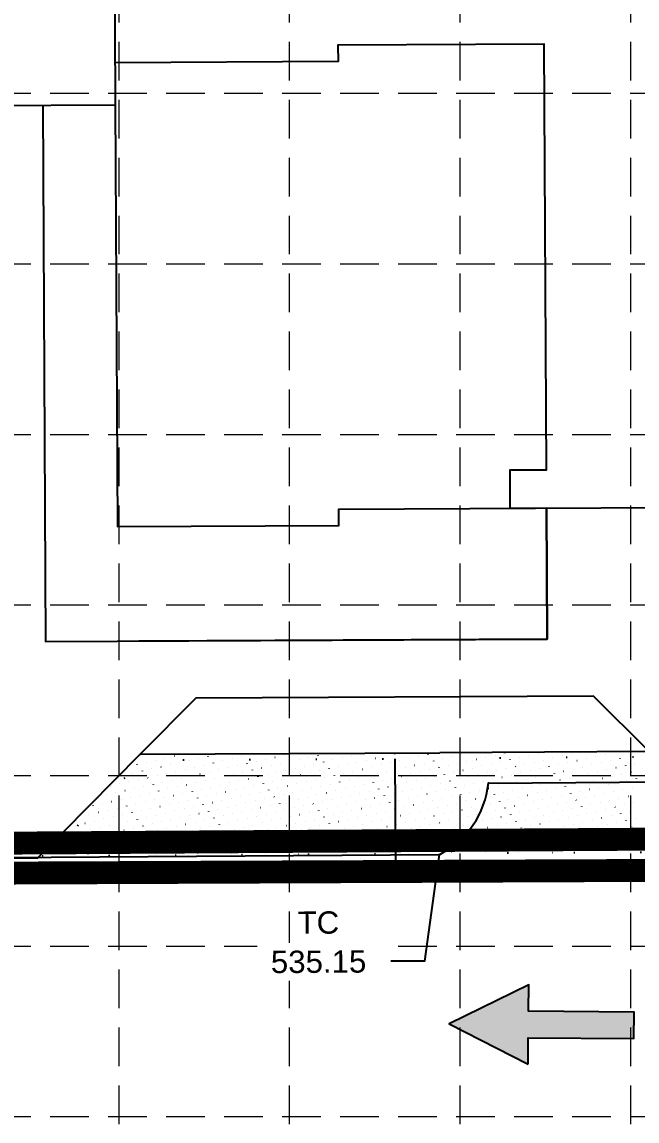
# Model space of a CAD drawing. Header units: feet. Extents: x 6046 to 7000, y 4530 to 5165.
# Drawn here: x 6261.4 to 6315.1, y 4777.1 to 4873.1 of the extents above; entities that cross this region are included whole.
import ezdxf
from ezdxf.enums import TextEntityAlignment as Align

# ---------------------------------------------------------------- set-up
doc = ezdxf.new("R2010")
doc.units = ezdxf.units.FT
doc.header["$LTSCALE"] = 30
doc.header["$MEASUREMENT"] = 0
for name, pattern in [('DASH', [1, 0.5, -0.5]), ('DOTS', [0.1901, 0.0001, -0.19]), ('HIDDEN', [0.375, 0.25, -0.125]), ('LEADER_LINE', [2, 1, 1])]:
    doc.linetypes.add(name, pattern=pattern)
for name, color, linetype in [('1 FLOW ARROWS', 7, 'Continuous'), ('1 LIMITS OF DISTURBANCE', 1, 'DASH'), ('1STAIR', 1, 'Continuous'), ('20070516_TOPO', 1, 'Continuous'), ('BLDG', 207, 'Continuous'), ('GRID', 254, 'HIDDEN'), ('PROPOSED_CURB', 1, 'Continuous'), ('PROPOSED_SW', 1, 'Continuous'), ('SILT FENCE', 200, 'Continuous'), ('TOPO_MAP', 1, 'Continuous')]:
    doc.layers.add(name, color=color, linetype=linetype)
doc.styles.get("Standard").update_dxf_attribs({"font": 'ARIAL.TTF'})

# ---------------------------------------------------------------- blocks, each defined once
blk = doc.blocks.new('arrow')
blk.add_lwpolyline([(-67.01, -25.36), (-59.33, -25.42), (-59.57, -56.14), (-51.89, -56.2), (-51.65, -25.48), (-43.97, -25.54), (-55.3, -2.41), (-67.01, -25.36)], close=True)
at = {"color": 254}
for points in [[(-43.97, -25.54), (-67.01, -25.36), (-55.3, -2.41), (-67.01, -25.36)], [(-59.57, -56.14), (-51.89, -56.2), (-59.33, -25.42), (-51.65, -25.48)]]:
    blk.add_solid(points, dxfattribs=at)

msp = doc.modelspace()

# ---------------------------------------------------------------- linework, layer by layer
at = {"layer": '1 LIMITS OF DISTURBANCE', "ltscale": 0.4, "const_width": 2, "flags": 128}
msp.add_lwpolyline([(6101.168, 4826.862), (6119.467, 5018.639), (6096.139, 5021.335), (6098.287, 5043.497), (6122.31, 5040.952), (6122.384, 5033.901), (6129.796, 5034.293), (6283.721, 5035.176), (6725.261, 5037.677), (6917.799, 5038.14), (6937.026, 5038.214), (6946.049, 5044.104), (6948.99, 5043.941), (6944.622, 5007.27), (6924.923, 4866.503), (6920.126, 4822.965), (6913.674, 4809.279), (6897.417, 4801.376), (6112.118, 4798.149), (6103.895, 4802.973), (6099.858, 4811.489)], close=True, dxfattribs=at)
at = {"layer": '1STAIR', "color": 7, "linetype": 'Continuous', "flags": 128}
for points in [[(6304.023, 4830.619), (6307.191, 4830.634)], [(6307.191, 4830.634), (6307.248, 4819.19)], [(6307.248, 4819.19), (6271.6, 4819.01)]]:
    msp.add_lwpolyline(points, dxfattribs=at)
at = {"layer": '20070516_TOPO', "color": 7, "linetype": 'Continuous'}
for p, q in [((6302.118, 4806.61), (6324.959, 4806.798)), ((6297.824, 4800.357), (6259.719, 4800.075)), ((6297.933, 4799.759), (6259.729, 4799.583)), ((6330.472, 4799.985), (6297.933, 4799.759))]:
    msp.add_line(p, q, dxfattribs=at)
msp.add_arc((6294.258, 4807.407), 7.9, 296.82745, 354.20833, dxfattribs=at)
for p in [(6302.118, 4806.61), (6297.824, 4800.357), (6297.933, 4799.759)]:
    msp.add_point(p, dxfattribs=at)
at = {"layer": 'BLDG', "color": 7, "linetype": 'Continuous', "flags": 128}
for points in [[(6465.629, 4917.56), (6452.797, 4917.495), (6452.784, 4919.995), (6434.324, 4919.902), (6434.337, 4917.402), (6408.547, 4917.272), (6408.535, 4919.772), (6390.075, 4919.679), (6390.087, 4917.179), (6377.13, 4917.114), (6377.118, 4919.447), (6332.994, 4919.224), (6333.006, 4916.891), (6320.048, 4916.825), (6320.036, 4919.325), (6301.576, 4919.232), (6301.588, 4916.732), (6288.631, 4916.667), (6288.624, 4918.104), (6269.291, 4918.007), (6269.485, 4879.588), (6269.554, 4865.841)], [(6269.554, 4865.841), (6269.74, 4829.008), (6289.073, 4829.106), (6289.066, 4830.543), (6346.272, 4830.832), (6346.285, 4828.332), (6364.745, 4828.425), (6364.732, 4830.925), (6377.69, 4830.99), (6377.701, 4828.657), (6421.826, 4828.88), (6421.814, 4831.213), (6434.771, 4831.278), (6434.784, 4828.778), (6453.244, 4828.872), (6453.231, 4831.372), (6466.063, 4831.436), (6465.966, 4850.769), (6464.966, 4850.764), (6464.908, 4862.264), (6465.908, 4862.269), (6465.861, 4871.602), (6465.629, 4917.56)], [(6269.485, 4879.588), (6258.235, 4879.531), (6258.304, 4865.784), (6269.554, 4865.841)], [(6304.023, 4830.619), (6304.006, 4833.952), (6307.174, 4833.968), (6306.986, 4871.134), (6288.986, 4871.043), (6288.994, 4869.606), (6269.536, 4869.507)]]:
    msp.add_lwpolyline(points, dxfattribs=at)
at = {"layer": 'GRID', "color": 252, "linetype": 'HIDDEN', "lineweight": 0, "ltscale": 0.45}
for p, q in [((6269.848, 5149.778), (6269.848, 4628.519)), ((6284.74, 5149.778), (6284.74, 4628.519)), ((6299.631, 5149.778), (6299.631, 4628.519)), ((6314.522, 5149.778), (6314.522, 4628.519)), ((6061.371, 4866.844), (6984.628, 4866.844)), ((6061.371, 4851.953), (6984.628, 4851.953)), ((6061.371, 4837.062), (6984.628, 4837.062)), ((6061.371, 4822.171), (6984.628, 4822.171)), ((6061.371, 4807.279), (6984.628, 4807.279)), ((6061.371, 4792.388), (6984.628, 4792.388)), ((6061.371, 4777.497), (6984.628, 4777.497))]:
    msp.add_line(p, q, dxfattribs=at)
at = {"layer": 'PROPOSED_CURB', "color": 7, "linetype": 'Continuous', "flags": 128}
for points in [[(6250.221, 4800.03), (6262.788, 4800.096), (6271.735, 4809.139), (6297.89, 4809.259)], [(6278.45, 4809.136), (6278.453, 4809.132)], [(6281.379, 4809.103), (6281.382, 4809.1)], [(6290.983, 4809.189), (6290.986, 4809.185)], [(6293.912, 4809.157), (6293.915, 4809.153)], [(6296.841, 4809.125), (6296.844, 4809.121)], [(6388.545, 4809.77), (6374.377, 4809.701), (6365.421, 4800.657), (6325.169, 4800.459), (6316.153, 4809.386), (6297.868, 4809.259)], [(6300.588, 4809.275), (6300.591, 4809.271)], [(6303.516, 4809.243), (6303.519, 4809.239)], [(6306.445, 4809.211), (6306.448, 4809.207)], [(6309.374, 4809.178), (6309.377, 4809.174)], [(6312.302, 4809.146), (6312.305, 4809.142)], [(6313.121, 4809.329), (6313.124, 4809.325)], [(6271.43, 4808.253), (6271.433, 4808.249)], [(6271.775, 4809.017), (6271.778, 4809.014)], [(6272.248, 4808.436), (6272.252, 4808.432)], [(6273.067, 4808.619), (6273.07, 4808.615)], [(6273.885, 4808.802), (6273.888, 4808.798)], [(6274.359, 4808.221), (6274.362, 4808.217)], [(6274.703, 4808.985), (6274.707, 4808.981)], [(6275.177, 4808.404), (6275.18, 4808.4)], [(6275.995, 4808.587), (6275.999, 4808.583)], [(6276.814, 4808.77), (6276.817, 4808.766)], [(6277.287, 4808.188), (6277.291, 4808.184)], [(6277.632, 4808.953), (6277.635, 4808.949)], [(6278.106, 4808.371), (6278.109, 4808.367)], [(6278.924, 4808.554), (6278.927, 4808.55)], [(6279.742, 4808.737), (6279.746, 4808.733)], [(6280.216, 4808.156), (6280.219, 4808.152)], [(6280.561, 4808.92), (6280.564, 4808.916)], [(6281.034, 4808.339), (6281.038, 4808.335)], [(6281.853, 4808.522), (6281.856, 4808.518)], [(6282.671, 4808.705), (6282.674, 4808.701)], [(6283.489, 4808.888), (6283.493, 4808.884)], [(6283.963, 4808.307), (6283.966, 4808.303)], [(6284.308, 4809.071), (6284.311, 4809.067)], [(6284.781, 4808.49), (6284.785, 4808.486)], [(6285.6, 4808.673), (6285.603, 4808.669)], [(6286.418, 4808.856), (6286.421, 4808.852)], [(6286.892, 4808.274), (6286.895, 4808.27)], [(6287.236, 4809.039), (6287.239, 4809.035)], [(6287.71, 4808.457), (6287.713, 4808.453)], [(6288.528, 4808.64), (6288.532, 4808.636)], [(6289.347, 4808.823), (6289.35, 4808.819)], [(6289.82, 4808.242), (6289.824, 4808.238)], [(6290.165, 4809.006), (6290.168, 4809.002)], [(6290.639, 4808.425), (6290.642, 4808.421)], [(6291.457, 4808.608), (6291.46, 4808.604)], [(6292.275, 4808.791), (6292.279, 4808.787)], [(6292.749, 4808.209), (6292.752, 4808.206)], [(6293.094, 4808.974), (6293.097, 4808.97)], [(6293.567, 4808.393), (6293.571, 4808.389)], [(6293.95, 4808.741), (6293.997, 4799.741)], [(6294.386, 4808.576), (6294.389, 4808.572)], [(6295.204, 4808.759), (6295.207, 4808.755)], [(6295.678, 4808.177), (6295.681, 4808.173)], [(6296.022, 4808.942), (6296.025, 4808.938)], [(6296.496, 4808.36), (6296.499, 4808.356)], [(6297.314, 4808.543), (6297.318, 4808.539)], [(6298.133, 4808.726), (6298.136, 4808.722)], [(6298.606, 4808.145), (6298.61, 4808.141)], [(6298.951, 4808.909), (6298.954, 4808.905)], [(6299.425, 4808.328), (6299.428, 4808.324)], [(6299.769, 4809.092), (6299.772, 4809.088)], [(6300.243, 4808.511), (6300.246, 4808.507)], [(6301.061, 4808.694), (6301.065, 4808.69)], [(6301.88, 4808.877), (6301.883, 4808.873)], [(6302.353, 4808.295), (6302.357, 4808.292)], [(6302.698, 4809.06), (6302.701, 4809.056)], [(6303.172, 4808.478), (6303.175, 4808.475)], [(6303.99, 4808.661), (6303.993, 4808.658)], [(6304.808, 4808.845), (6304.811, 4808.841)], [(6305.282, 4808.263), (6305.285, 4808.259)], [(6305.627, 4809.028), (6305.63, 4809.024)], [(6306.1, 4808.446), (6306.104, 4808.442)], [(6306.919, 4808.629), (6306.922, 4808.625)], [(6307.737, 4808.812), (6307.74, 4808.808)], [(6308.211, 4808.231), (6308.214, 4808.227)], [(6308.555, 4808.995), (6308.558, 4808.991)], [(6309.029, 4808.414), (6309.032, 4808.41)], [(6309.847, 4808.597), (6309.85, 4808.593)], [(6310.666, 4808.78), (6310.669, 4808.776)], [(6311.139, 4808.198), (6311.143, 4808.194)], [(6311.484, 4808.963), (6311.487, 4808.959)], [(6311.958, 4808.381), (6311.961, 4808.377)], [(6312.776, 4808.564), (6312.779, 4808.561)], [(6313.594, 4808.747), (6313.597, 4808.744)], [(6314.068, 4808.166), (6314.071, 4808.162)], [(6314.413, 4808.93), (6314.416, 4808.927)], [(6314.886, 4808.349), (6314.89, 4808.345)], [(6270.267, 4807.306), (6270.27, 4807.302)], [(6271.086, 4807.489), (6271.089, 4807.485)], [(6271.904, 4807.672), (6271.907, 4807.668)], [(6272.722, 4807.855), (6272.725, 4807.851)], [(6273.196, 4807.273), (6273.199, 4807.269)], [(6273.54, 4808.038), (6273.544, 4808.034)], [(6274.014, 4807.456), (6274.017, 4807.452)], [(6274.833, 4807.639), (6274.836, 4807.635)], [(6275.651, 4807.822), (6275.654, 4807.818)], [(6276.125, 4807.241), (6276.128, 4807.237)], [(6276.469, 4808.005), (6276.472, 4808.001)], [(6276.943, 4807.424), (6276.946, 4807.42)], [(6277.761, 4807.607), (6277.764, 4807.603)], [(6278.58, 4807.79), (6278.583, 4807.786)], [(6279.053, 4807.208), (6279.056, 4807.205)], [(6279.398, 4807.973), (6279.401, 4807.969)], [(6279.872, 4807.391), (6279.875, 4807.388)], [(6280.69, 4807.574), (6280.693, 4807.571)], [(6281.508, 4807.757), (6281.511, 4807.754)], [(6282.326, 4807.941), (6282.33, 4807.937)], [(6282.8, 4807.359), (6282.803, 4807.355)], [(6283.145, 4808.124), (6283.148, 4808.12)], [(6283.619, 4807.542), (6283.622, 4807.538)], [(6284.437, 4807.725), (6284.44, 4807.721)], [(6285.255, 4807.908), (6285.258, 4807.904)], [(6285.729, 4807.327), (6285.732, 4807.323)], [(6286.073, 4808.091), (6286.077, 4808.087)], [(6286.547, 4807.51), (6286.55, 4807.506)], [(6287.366, 4807.693), (6287.369, 4807.689)], [(6288.184, 4807.876), (6288.187, 4807.872)], [(6288.658, 4807.294), (6288.661, 4807.29)], [(6289.002, 4808.059), (6289.005, 4808.055)], [(6289.476, 4807.477), (6289.479, 4807.474)], [(6290.294, 4807.66), (6290.297, 4807.657)], [(6291.112, 4807.843), (6291.116, 4807.84)], [(6291.586, 4807.262), (6291.589, 4807.258)], [(6291.931, 4808.026), (6291.934, 4808.023)], [(6292.405, 4807.445), (6292.408, 4807.441)], [(6293.223, 4807.628), (6293.226, 4807.624)], [(6294.041, 4807.811), (6294.044, 4807.807)], [(6294.515, 4807.23), (6294.518, 4807.226)], [(6294.859, 4807.994), (6294.863, 4807.99)], [(6295.333, 4807.413), (6295.336, 4807.409)], [(6296.151, 4807.596), (6296.155, 4807.592)], [(6296.97, 4807.779), (6296.973, 4807.775)], [(6297.444, 4807.197), (6297.447, 4807.193)], [(6297.788, 4807.962), (6297.791, 4807.958)], [(6298.262, 4807.38), (6298.265, 4807.376)], [(6299.08, 4807.563), (6299.083, 4807.559)], [(6299.898, 4807.746), (6299.902, 4807.742)], [(6300.717, 4807.929), (6300.72, 4807.926)], [(6301.191, 4807.348), (6301.194, 4807.344)], [(6301.535, 4808.112), (6301.538, 4808.109)], [(6302.009, 4807.531), (6302.012, 4807.527)], [(6302.827, 4807.714), (6302.83, 4807.71)], [(6303.645, 4807.897), (6303.649, 4807.893)], [(6304.119, 4807.316), (6304.122, 4807.312)], [(6304.464, 4808.08), (6304.467, 4808.076)], [(6304.937, 4807.499), (6304.941, 4807.495)], [(6305.756, 4807.682), (6305.759, 4807.678)], [(6306.574, 4807.865), (6306.577, 4807.861)], [(6307.048, 4807.283), (6307.051, 4807.279)], [(6307.392, 4808.048), (6307.396, 4808.044)], [(6307.866, 4807.466), (6307.869, 4807.462)], [(6308.684, 4807.649), (6308.688, 4807.645)], [(6309.503, 4807.832), (6309.506, 4807.828)], [(6309.977, 4807.251), (6309.98, 4807.247)], [(6310.321, 4808.015), (6310.324, 4808.011)], [(6310.795, 4807.434), (6310.798, 4807.43)], [(6311.613, 4807.617), (6311.616, 4807.613)], [(6312.431, 4807.8), (6312.435, 4807.796)], [(6312.905, 4807.219), (6312.908, 4807.215)], [(6313.25, 4807.983), (6313.253, 4807.979)], [(6313.723, 4807.402), (6313.727, 4807.398)], [(6314.542, 4807.585), (6314.545, 4807.581)], [(6269.104, 4806.358), (6269.108, 4806.354)], [(6269.923, 4806.541), (6269.926, 4806.537)], [(6270.741, 4806.724), (6270.744, 4806.72)], [(6271.559, 4806.907), (6271.562, 4806.903)], [(6272.033, 4806.326), (6272.036, 4806.322)], [(6272.378, 4807.09), (6272.381, 4807.086)], [(6272.851, 4806.509), (6272.855, 4806.505)], [(6273.67, 4806.692), (6273.673, 4806.688)], [(6274.488, 4806.875), (6274.491, 4806.871)], [(6274.962, 4806.293), (6274.965, 4806.289)], [(6275.306, 4807.058), (6275.309, 4807.054)], [(6275.78, 4806.476), (6275.783, 4806.472)], [(6276.598, 4806.659), (6276.601, 4806.655)], [(6277.417, 4806.842), (6277.42, 4806.838)], [(6277.89, 4806.261), (6277.894, 4806.257)], [(6278.235, 4807.025), (6278.238, 4807.022)], [(6278.709, 4806.444), (6278.712, 4806.44)], [(6279.527, 4806.627), (6279.53, 4806.623)], [(6280.345, 4806.81), (6280.348, 4806.806)], [(6280.819, 4806.229), (6280.822, 4806.225)], [(6281.164, 4806.993), (6281.167, 4806.989)], [(6281.637, 4806.412), (6281.641, 4806.408)], [(6281.982, 4807.176), (6281.985, 4807.172)], [(6282.456, 4806.595), (6282.459, 4806.591)], [(6283.274, 4806.778), (6283.277, 4806.774)], [(6284.092, 4806.961), (6284.095, 4806.957)], [(6284.566, 4806.379), (6284.569, 4806.375)], [(6284.911, 4807.144), (6284.914, 4807.14)], [(6285.384, 4806.562), (6285.387, 4806.558)], [(6286.203, 4806.745), (6286.206, 4806.741)], [(6287.021, 4806.928), (6287.024, 4806.924)], [(6287.495, 4806.347), (6287.498, 4806.343)], [(6287.839, 4807.111), (6287.842, 4807.107)], [(6288.313, 4806.53), (6288.316, 4806.526)], [(6289.131, 4806.713), (6289.134, 4806.709)], [(6289.95, 4806.896), (6289.953, 4806.892)], [(6290.423, 4806.315), (6290.427, 4806.311)], [(6290.768, 4807.079), (6290.771, 4807.075)], [(6291.242, 4806.498), (6291.245, 4806.494)], [(6292.06, 4806.681), (6292.063, 4806.677)], [(6292.878, 4806.864), (6292.881, 4806.86)], [(6293.352, 4806.282), (6293.355, 4806.278)], [(6293.697, 4807.047), (6293.7, 4807.043)], [(6294.17, 4806.465), (6294.173, 4806.461)], [(6294.989, 4806.648), (6294.992, 4806.644)], [(6295.807, 4806.831), (6295.81, 4806.827)], [(6296.281, 4806.25), (6296.284, 4806.246)], [(6296.625, 4807.014), (6296.628, 4807.01)], [(6297.099, 4806.433), (6297.102, 4806.429)], [(6297.917, 4806.616), (6297.92, 4806.612)], [(6298.736, 4806.799), (6298.739, 4806.795)], [(6299.554, 4806.982), (6299.557, 4806.978)], [(6300.028, 4806.4), (6300.031, 4806.397)], [(6300.372, 4807.165), (6300.375, 4807.161)], [(6300.846, 4806.583), (6300.849, 4806.58)], [(6301.664, 4806.767), (6301.667, 4806.763)], [(6302.483, 4806.95), (6302.486, 4806.946)], [(6302.956, 4806.368), (6302.959, 4806.364)], [(6303.301, 4807.133), (6303.304, 4807.129)], [(6303.775, 4806.551), (6303.778, 4806.547)], [(6304.593, 4806.734), (6304.596, 4806.73)], [(6305.411, 4806.917), (6305.414, 4806.913)], [(6305.885, 4806.336), (6305.888, 4806.332)], [(6306.23, 4807.1), (6306.233, 4807.096)], [(6306.703, 4806.519), (6306.706, 4806.515)], [(6307.522, 4806.702), (6307.525, 4806.698)], [(6308.34, 4806.885), (6308.343, 4806.881)], [(6308.814, 4806.303), (6308.817, 4806.3)], [(6309.158, 4807.068), (6309.161, 4807.064)], [(6309.632, 4806.486), (6309.635, 4806.483)], [(6310.45, 4806.669), (6310.453, 4806.666)], [(6311.269, 4806.852), (6311.272, 4806.849)], [(6311.742, 4806.271), (6311.745, 4806.267)], [(6312.087, 4807.035), (6312.09, 4807.032)], [(6312.561, 4806.454), (6312.564, 4806.45)], [(6313.379, 4806.637), (6313.382, 4806.633)], [(6314.197, 4806.82), (6314.2, 4806.816)], [(6314.671, 4806.239), (6314.674, 4806.235)], [(6315.016, 4807.003), (6315.019, 4806.999)], [(6268.76, 4805.594), (6268.763, 4805.59)], [(6269.578, 4805.777), (6269.581, 4805.773)], [(6270.396, 4805.96), (6270.4, 4805.956)], [(6270.87, 4805.378), (6270.873, 4805.374)], [(6271.215, 4806.143), (6271.218, 4806.139)], [(6271.688, 4805.561), (6271.692, 4805.557)], [(6272.507, 4805.744), (6272.51, 4805.74)], [(6273.325, 4805.927), (6273.328, 4805.923)], [(6273.799, 4805.346), (6273.802, 4805.342)], [(6274.143, 4806.11), (6274.147, 4806.106)], [(6274.617, 4805.529), (6274.62, 4805.525)], [(6275.435, 4805.712), (6275.439, 4805.708)], [(6276.254, 4805.895), (6276.257, 4805.891)], [(6276.728, 4805.313), (6276.731, 4805.31)], [(6277.072, 4806.078), (6277.075, 4806.074)], [(6277.546, 4805.496), (6277.549, 4805.493)], [(6278.364, 4805.679), (6278.367, 4805.676)], [(6279.182, 4805.863), (6279.186, 4805.859)], [(6279.656, 4805.281), (6279.659, 4805.277)], [(6280.001, 4806.046), (6280.004, 4806.042)], [(6280.474, 4805.464), (6280.478, 4805.46)], [(6281.293, 4805.647), (6281.296, 4805.643)], [(6282.111, 4805.83), (6282.114, 4805.826)], [(6282.929, 4806.013), (6282.933, 4806.009)], [(6283.403, 4805.432), (6283.406, 4805.428)], [(6283.748, 4806.196), (6283.751, 4806.192)], [(6284.221, 4805.615), (6284.225, 4805.611)], [(6285.04, 4805.798), (6285.043, 4805.794)], [(6285.858, 4805.981), (6285.861, 4805.977)], [(6286.332, 4805.399), (6286.335, 4805.396)], [(6286.676, 4806.164), (6286.68, 4806.16)], [(6287.15, 4805.582), (6287.153, 4805.579)], [(6287.968, 4805.765), (6287.972, 4805.762)], [(6288.787, 4805.948), (6288.79, 4805.945)], [(6289.26, 4805.367), (6289.264, 4805.363)], [(6289.605, 4806.131), (6289.608, 4806.128)], [(6290.079, 4805.55), (6290.082, 4805.546)], [(6290.897, 4805.733), (6290.9, 4805.729)], [(6291.715, 4805.916), (6291.719, 4805.912)], [(6292.189, 4805.335), (6292.192, 4805.331)], [(6292.534, 4806.099), (6292.537, 4806.095)], [(6293.007, 4805.518), (6293.011, 4805.514)], [(6293.826, 4805.701), (6293.829, 4805.697)], [(6294.644, 4805.884), (6294.647, 4805.88)], [(6295.118, 4805.302), (6295.121, 4805.298)], [(6295.462, 4806.067), (6295.466, 4806.063)], [(6295.936, 4805.485), (6295.939, 4805.481)], [(6296.754, 4805.668), (6296.758, 4805.664)], [(6297.573, 4805.851), (6297.576, 4805.848)], [(6298.046, 4805.27), (6298.05, 4805.266)], [(6298.391, 4806.034), (6298.394, 4806.031)], [(6298.865, 4805.453), (6298.868, 4805.449)], [(6299.209, 4806.217), (6299.213, 4806.214)], [(6299.683, 4805.636), (6299.686, 4805.632)], [(6300.501, 4805.819), (6300.505, 4805.815)], [(6301.32, 4806.002), (6301.323, 4805.998)], [(6301.793, 4805.421), (6301.797, 4805.417)], [(6302.138, 4806.185), (6302.141, 4806.181)], [(6302.612, 4805.604), (6302.615, 4805.6)], [(6303.43, 4805.787), (6303.433, 4805.783)], [(6304.248, 4805.97), (6304.252, 4805.966)], [(6304.722, 4805.388), (6304.725, 4805.384)], [(6305.067, 4806.153), (6305.07, 4806.149)], [(6305.54, 4805.571), (6305.544, 4805.567)], [(6306.359, 4805.754), (6306.362, 4805.75)], [(6307.177, 4805.937), (6307.18, 4805.933)], [(6307.651, 4805.356), (6307.654, 4805.352)], [(6307.995, 4806.12), (6307.998, 4806.116)], [(6308.469, 4805.539), (6308.472, 4805.535)], [(6309.287, 4805.722), (6309.291, 4805.718)], [(6310.106, 4805.905), (6310.109, 4805.901)], [(6310.579, 4805.324), (6310.583, 4805.32)], [(6310.924, 4806.088), (6310.927, 4806.084)], [(6311.398, 4805.507), (6311.401, 4805.503)], [(6312.216, 4805.69), (6312.219, 4805.686)], [(6313.034, 4805.873), (6313.038, 4805.869)], [(6313.508, 4805.291), (6313.511, 4805.287)], [(6313.853, 4806.056), (6313.856, 4806.052)], [(6314.326, 4805.474), (6314.33, 4805.47)], [(6267.597, 4804.646), (6267.6, 4804.642)], [(6268.415, 4804.829), (6268.418, 4804.825)], [(6269.234, 4805.012), (6269.237, 4805.008)], [(6269.707, 4804.431), (6269.71, 4804.427)], [(6270.052, 4805.195), (6270.055, 4805.191)], [(6270.526, 4804.614), (6270.529, 4804.61)], [(6271.344, 4804.797), (6271.347, 4804.793)], [(6272.162, 4804.98), (6272.165, 4804.976)], [(6272.636, 4804.398), (6272.639, 4804.394)], [(6272.981, 4805.163), (6272.984, 4805.159)], [(6273.454, 4804.581), (6273.457, 4804.577)], [(6274.273, 4804.764), (6274.276, 4804.76)], [(6275.091, 4804.947), (6275.094, 4804.944)], [(6275.565, 4804.366), (6275.568, 4804.362)], [(6275.909, 4805.13), (6275.912, 4805.127)], [(6276.383, 4804.549), (6276.386, 4804.545)], [(6277.201, 4804.732), (6277.204, 4804.728)], [(6278.02, 4804.915), (6278.023, 4804.911)], [(6278.493, 4804.334), (6278.496, 4804.33)], [(6278.838, 4805.098), (6278.841, 4805.094)], [(6279.312, 4804.517), (6279.315, 4804.513)], [(6280.13, 4804.7), (6280.133, 4804.696)], [(6280.948, 4804.883), (6280.951, 4804.879)], [(6281.767, 4805.066), (6281.77, 4805.062)], [(6282.24, 4804.484), (6282.243, 4804.48)], [(6282.585, 4805.249), (6282.588, 4805.245)], [(6283.059, 4804.667), (6283.062, 4804.663)], [(6283.877, 4804.85), (6283.88, 4804.846)], [(6284.695, 4805.033), (6284.698, 4805.029)], [(6285.169, 4804.452), (6285.172, 4804.448)], [(6285.514, 4805.216), (6285.517, 4805.212)], [(6285.987, 4804.635), (6285.99, 4804.631)], [(6286.806, 4804.818), (6286.809, 4804.814)], [(6287.624, 4805.001), (6287.627, 4804.997)], [(6288.098, 4804.42), (6288.101, 4804.416)], [(6288.442, 4805.184), (6288.445, 4805.18)], [(6288.916, 4804.603), (6288.919, 4804.599)], [(6289.734, 4804.786), (6289.737, 4804.782)], [(6290.553, 4804.969), (6290.556, 4804.965)], [(6291.026, 4804.387), (6291.029, 4804.383)], [(6291.371, 4805.152), (6291.374, 4805.148)], [(6291.845, 4804.57), (6291.848, 4804.566)], [(6292.663, 4804.753), (6292.666, 4804.749)], [(6293.481, 4804.936), (6293.484, 4804.932)], [(6293.955, 4804.355), (6293.958, 4804.351)], [(6294.299, 4805.119), (6294.303, 4805.115)], [(6294.773, 4804.538), (6294.776, 4804.534)], [(6295.592, 4804.721), (6295.595, 4804.717)], [(6296.41, 4804.904), (6296.413, 4804.9)], [(6296.884, 4804.322), (6296.887, 4804.319)], [(6297.228, 4805.087), (6297.231, 4805.083)], [(6297.702, 4804.505), (6297.705, 4804.502)], [(6298.52, 4804.689), (6298.523, 4804.685)], [(6299.339, 4804.872), (6299.342, 4804.868)], [(6300.157, 4805.055), (6300.16, 4805.051)], [(6300.631, 4804.473), (6300.634, 4804.469)], [(6300.975, 4805.238), (6300.978, 4805.234)], [(6301.449, 4804.656), (6301.452, 4804.652)], [(6302.267, 4804.839), (6302.27, 4804.835)], [(6303.085, 4805.022), (6303.089, 4805.018)], [(6303.559, 4804.441), (6303.562, 4804.437)], [(6303.904, 4805.205), (6303.907, 4805.201)], [(6304.378, 4804.624), (6304.381, 4804.62)], [(6305.196, 4804.807), (6305.199, 4804.803)], [(6306.014, 4804.99), (6306.017, 4804.986)], [(6306.488, 4804.408), (6306.491, 4804.405)], [(6306.832, 4805.173), (6306.836, 4805.169)], [(6307.306, 4804.591), (6307.309, 4804.588)], [(6308.125, 4804.774), (6308.128, 4804.771)], [(6308.943, 4804.957), (6308.946, 4804.954)], [(6309.417, 4804.376), (6309.42, 4804.372)], [(6309.761, 4805.141), (6309.764, 4805.137)], [(6310.235, 4804.559), (6310.238, 4804.555)], [(6311.053, 4804.742), (6311.056, 4804.738)], [(6311.871, 4804.925), (6311.875, 4804.921)], [(6312.345, 4804.344), (6312.348, 4804.34)], [(6312.69, 4805.108), (6312.693, 4805.104)], [(6313.164, 4804.527), (6313.167, 4804.523)], [(6313.982, 4804.71), (6313.985, 4804.706)], [(6314.8, 4804.893), (6314.803, 4804.889)], [(6266.434, 4803.699), (6266.437, 4803.695)], [(6267.252, 4803.882), (6267.256, 4803.878)], [(6268.071, 4804.065), (6268.074, 4804.061)], [(6268.544, 4803.483), (6268.548, 4803.479)], [(6268.889, 4804.248), (6268.892, 4804.244)], [(6269.363, 4803.666), (6269.366, 4803.662)], [(6270.181, 4803.849), (6270.184, 4803.845)], [(6270.999, 4804.032), (6271.003, 4804.028)], [(6271.473, 4803.451), (6271.476, 4803.447)], [(6271.818, 4804.215), (6271.821, 4804.211)], [(6272.291, 4803.634), (6272.295, 4803.63)], [(6273.11, 4803.817), (6273.113, 4803.813)], [(6273.928, 4804), (6273.931, 4803.996)], [(6274.402, 4803.418), (6274.405, 4803.415)], [(6274.746, 4804.183), (6274.749, 4804.179)], [(6275.22, 4803.602), (6275.223, 4803.598)], [(6276.038, 4803.785), (6276.042, 4803.781)], [(6276.857, 4803.968), (6276.86, 4803.964)], [(6277.33, 4803.386), (6277.334, 4803.382)], [(6277.675, 4804.151), (6277.678, 4804.147)], [(6278.149, 4803.569), (6278.152, 4803.565)], [(6278.967, 4803.752), (6278.97, 4803.748)], [(6279.785, 4803.935), (6279.789, 4803.931)], [(6280.259, 4803.354), (6280.262, 4803.35)], [(6280.604, 4804.118), (6280.607, 4804.114)], [(6281.077, 4803.537), (6281.081, 4803.533)], [(6281.422, 4804.301), (6281.425, 4804.297)], [(6281.896, 4803.72), (6281.899, 4803.716)], [(6282.714, 4803.903), (6282.717, 4803.899)], [(6283.532, 4804.086), (6283.535, 4804.082)], [(6284.006, 4803.504), (6284.009, 4803.501)], [(6284.351, 4804.269), (6284.354, 4804.265)], [(6284.824, 4803.687), (6284.828, 4803.684)], [(6285.643, 4803.87), (6285.646, 4803.867)], [(6286.461, 4804.053), (6286.464, 4804.05)], [(6286.935, 4803.472), (6286.938, 4803.468)], [(6287.279, 4804.237), (6287.282, 4804.233)], [(6287.753, 4803.655), (6287.756, 4803.651)], [(6288.571, 4803.838), (6288.575, 4803.834)], [(6289.39, 4804.021), (6289.393, 4804.017)], [(6289.863, 4803.44), (6289.867, 4803.436)], [(6290.208, 4804.204), (6290.211, 4804.2)], [(6290.682, 4803.623), (6290.685, 4803.619)], [(6291.5, 4803.806), (6291.503, 4803.802)], [(6292.318, 4803.989), (6292.321, 4803.985)], [(6292.792, 4803.407), (6292.795, 4803.403)], [(6293.137, 4804.172), (6293.14, 4804.168)], [(6293.61, 4803.59), (6293.614, 4803.586)], [(6294.429, 4803.773), (6294.432, 4803.77)], [(6295.247, 4803.956), (6295.25, 4803.953)], [(6295.721, 4803.375), (6295.724, 4803.371)], [(6296.065, 4804.139), (6296.068, 4804.136)], [(6296.539, 4803.558), (6296.542, 4803.554)], [(6297.357, 4803.741), (6297.361, 4803.737)], [(6298.176, 4803.924), (6298.179, 4803.92)], [(6298.994, 4804.107), (6298.997, 4804.103)], [(6299.468, 4803.526), (6299.471, 4803.522)], [(6299.812, 4804.29), (6299.815, 4804.286)], [(6300.286, 4803.709), (6300.289, 4803.705)], [(6301.104, 4803.892), (6301.107, 4803.888)], [(6301.923, 4804.075), (6301.926, 4804.071)], [(6302.396, 4803.493), (6302.4, 4803.489)], [(6302.741, 4804.258), (6302.744, 4804.254)], [(6303.215, 4803.676), (6303.218, 4803.672)], [(6304.033, 4803.859), (6304.036, 4803.855)], [(6304.851, 4804.042), (6304.854, 4804.038)], [(6305.325, 4803.461), (6305.328, 4803.457)], [(6305.67, 4804.225), (6305.673, 4804.222)], [(6306.143, 4803.644), (6306.146, 4803.64)], [(6306.962, 4803.827), (6306.965, 4803.823)], [(6307.78, 4804.01), (6307.783, 4804.006)], [(6308.254, 4803.429), (6308.257, 4803.425)], [(6308.598, 4804.193), (6308.601, 4804.189)], [(6309.072, 4803.612), (6309.075, 4803.608)], [(6309.89, 4803.795), (6309.893, 4803.791)], [(6310.709, 4803.978), (6310.712, 4803.974)], [(6311.182, 4803.396), (6311.186, 4803.392)], [(6311.527, 4804.161), (6311.53, 4804.157)], [(6312.001, 4803.579), (6312.004, 4803.575)], [(6312.819, 4803.762), (6312.822, 4803.758)], [(6313.637, 4803.945), (6313.64, 4803.941)], [(6314.111, 4803.364), (6314.114, 4803.36)], [(6314.456, 4804.128), (6314.459, 4804.124)], [(6314.929, 4803.547), (6314.932, 4803.543)], [(6266.09, 4802.934), (6266.093, 4802.93)], [(6266.908, 4803.117), (6266.911, 4803.113)], [(6267.382, 4802.536), (6267.385, 4802.532)], [(6267.726, 4803.3), (6267.729, 4803.296)], [(6268.2, 4802.719), (6268.203, 4802.715)], [(6269.018, 4802.902), (6269.021, 4802.898)], [(6269.836, 4803.085), (6269.84, 4803.081)], [(6270.31, 4802.503), (6270.313, 4802.499)], [(6270.655, 4803.268), (6270.658, 4803.264)], [(6271.129, 4802.686), (6271.132, 4802.682)], [(6271.947, 4802.869), (6271.95, 4802.866)], [(6272.765, 4803.052), (6272.768, 4803.049)], [(6273.239, 4802.471), (6273.242, 4802.467)], [(6273.583, 4803.235), (6273.587, 4803.232)], [(6274.057, 4802.654), (6274.06, 4802.65)], [(6274.876, 4802.837), (6274.879, 4802.833)], [(6275.694, 4803.02), (6275.697, 4803.016)], [(6276.168, 4802.439), (6276.171, 4802.435)], [(6276.512, 4803.203), (6276.515, 4803.199)], [(6276.986, 4802.622), (6276.989, 4802.618)], [(6277.804, 4802.805), (6277.807, 4802.801)], [(6278.622, 4802.988), (6278.626, 4802.984)], [(6279.096, 4802.406), (6279.099, 4802.402)], [(6279.441, 4803.171), (6279.444, 4803.167)], [(6279.915, 4802.589), (6279.918, 4802.585)], [(6280.733, 4802.772), (6280.736, 4802.768)], [(6281.551, 4802.955), (6281.554, 4802.951)], [(6282.369, 4803.138), (6282.373, 4803.134)], [(6282.843, 4802.557), (6282.846, 4802.553)], [(6283.188, 4803.321), (6283.191, 4803.318)], [(6283.662, 4802.74), (6283.665, 4802.736)], [(6284.48, 4802.923), (6284.483, 4802.919)], [(6285.298, 4803.106), (6285.301, 4803.102)], [(6285.772, 4802.525), (6285.775, 4802.521)], [(6286.116, 4803.289), (6286.12, 4803.285)], [(6286.59, 4802.708), (6286.593, 4802.704)], [(6287.408, 4802.891), (6287.412, 4802.887)], [(6288.227, 4803.074), (6288.23, 4803.07)], [(6288.701, 4802.492), (6288.704, 4802.488)], [(6289.045, 4803.257), (6289.048, 4803.253)], [(6289.519, 4802.675), (6289.522, 4802.671)], [(6290.337, 4802.858), (6290.34, 4802.854)], [(6291.155, 4803.041), (6291.159, 4803.037)], [(6291.629, 4802.46), (6291.632, 4802.456)], [(6291.974, 4803.224), (6291.977, 4803.22)], [(6292.447, 4802.643), (6292.451, 4802.639)], [(6293.266, 4802.826), (6293.269, 4802.822)], [(6294.084, 4803.009), (6294.087, 4803.005)], [(6294.558, 4802.427), (6294.561, 4802.424)], [(6294.902, 4803.192), (6294.906, 4803.188)], [(6295.376, 4802.611), (6295.379, 4802.607)], [(6296.194, 4802.794), (6296.198, 4802.79)], [(6297.013, 4802.977), (6297.016, 4802.973)], [(6297.487, 4802.395), (6297.49, 4802.391)], [(6297.831, 4803.16), (6297.834, 4803.156)], [(6298.305, 4802.578), (6298.308, 4802.574)], [(6298.649, 4803.343), (6298.653, 4803.339)], [(6299.123, 4802.761), (6299.126, 4802.757)], [(6299.941, 4802.944), (6299.945, 4802.94)], [(6300.76, 4803.127), (6300.763, 4803.123)], [(6301.233, 4802.546), (6301.237, 4802.542)], [(6301.578, 4803.31), (6301.581, 4803.306)], [(6302.052, 4802.729), (6302.055, 4802.725)], [(6302.87, 4802.912), (6302.873, 4802.908)], [(6303.688, 4803.095), (6303.692, 4803.091)], [(6304.162, 4802.513), (6304.165, 4802.51)], [(6304.507, 4803.278), (6304.51, 4803.274)], [(6304.98, 4802.696), (6304.984, 4802.693)], [(6305.799, 4802.879), (6305.802, 4802.876)], [(6306.617, 4803.063), (6306.62, 4803.059)], [(6307.091, 4802.481), (6307.094, 4802.477)], [(6307.435, 4803.246), (6307.439, 4803.242)], [(6307.909, 4802.664), (6307.912, 4802.66)], [(6308.727, 4802.847), (6308.731, 4802.843)], [(6309.546, 4803.03), (6309.549, 4803.026)], [(6310.019, 4802.449), (6310.023, 4802.445)], [(6310.364, 4803.213), (6310.367, 4803.209)], [(6310.838, 4802.632), (6310.841, 4802.628)], [(6311.656, 4802.815), (6311.659, 4802.811)], [(6312.474, 4802.998), (6312.478, 4802.994)], [(6312.948, 4802.416), (6312.951, 4802.412)], [(6313.293, 4803.181), (6313.296, 4803.177)], [(6313.766, 4802.599), (6313.77, 4802.595)], [(6314.585, 4802.782), (6314.588, 4802.779)], [(6264.927, 4801.987), (6264.93, 4801.983)], [(6265.745, 4802.17), (6265.748, 4802.166)], [(6266.219, 4801.588), (6266.222, 4801.584)], [(6266.563, 4802.353), (6266.566, 4802.349)], [(6267.037, 4801.771), (6267.04, 4801.767)], [(6267.855, 4801.954), (6267.858, 4801.95)], [(6268.674, 4802.137), (6268.677, 4802.133)], [(6269.147, 4801.556), (6269.151, 4801.552)], [(6269.492, 4802.32), (6269.495, 4802.316)], [(6269.966, 4801.739), (6269.969, 4801.735)], [(6270.784, 4801.922), (6270.787, 4801.918)], [(6271.602, 4802.105), (6271.605, 4802.101)], [(6272.076, 4801.524), (6272.079, 4801.52)], [(6272.421, 4802.288), (6272.424, 4802.284)], [(6272.894, 4801.707), (6272.897, 4801.703)], [(6273.713, 4801.89), (6273.716, 4801.886)], [(6274.531, 4802.073), (6274.534, 4802.069)], [(6275.005, 4801.491), (6275.008, 4801.487)], [(6275.349, 4802.256), (6275.352, 4802.252)], [(6275.823, 4801.674), (6275.826, 4801.67)], [(6276.641, 4801.857), (6276.644, 4801.853)], [(6277.46, 4802.04), (6277.463, 4802.036)], [(6277.933, 4801.459), (6277.937, 4801.455)], [(6278.278, 4802.223), (6278.281, 4802.219)], [(6278.752, 4801.642), (6278.755, 4801.638)], [(6279.57, 4801.825), (6279.573, 4801.821)], [(6280.388, 4802.008), (6280.391, 4802.004)], [(6281.207, 4802.191), (6281.21, 4802.187)], [(6281.68, 4801.609), (6281.683, 4801.606)], [(6282.025, 4802.374), (6282.028, 4802.37)], [(6282.499, 4801.792), (6282.502, 4801.789)], [(6283.317, 4801.975), (6283.32, 4801.972)], [(6284.135, 4802.159), (6284.138, 4802.155)], [(6284.609, 4801.577), (6284.612, 4801.573)], [(6284.954, 4802.342), (6284.957, 4802.338)], [(6285.427, 4801.76), (6285.43, 4801.756)], [(6286.246, 4801.943), (6286.249, 4801.939)], [(6287.064, 4802.126), (6287.067, 4802.122)], [(6287.538, 4801.545), (6287.541, 4801.541)], [(6287.882, 4802.309), (6287.885, 4802.305)], [(6288.356, 4801.728), (6288.359, 4801.724)], [(6289.174, 4801.911), (6289.177, 4801.907)], [(6289.993, 4802.094), (6289.996, 4802.09)], [(6290.466, 4801.512), (6290.469, 4801.508)], [(6290.811, 4802.277), (6290.814, 4802.273)], [(6291.285, 4801.695), (6291.288, 4801.692)], [(6292.103, 4801.878), (6292.106, 4801.875)], [(6292.921, 4802.061), (6292.924, 4802.058)], [(6293.395, 4801.48), (6293.398, 4801.476)], [(6293.74, 4802.244), (6293.743, 4802.241)], [(6294.213, 4801.663), (6294.216, 4801.659)], [(6295.032, 4801.846), (6295.035, 4801.842)], [(6295.85, 4802.029), (6295.853, 4802.025)], [(6296.324, 4801.448), (6296.327, 4801.444)], [(6296.668, 4802.212), (6296.671, 4802.208)], [(6297.142, 4801.631), (6297.145, 4801.627)], [(6297.96, 4801.814), (6297.963, 4801.81)], [(6298.779, 4801.997), (6298.782, 4801.993)], [(6299.597, 4802.18), (6299.6, 4802.176)], [(6300.071, 4801.598), (6300.074, 4801.594)], [(6300.415, 4802.363), (6300.418, 4802.359)], [(6300.889, 4801.781), (6300.892, 4801.777)], [(6301.707, 4801.964), (6301.71, 4801.96)], [(6302.526, 4802.147), (6302.529, 4802.144)], [(6302.999, 4801.566), (6303.002, 4801.562)], [(6303.344, 4802.33), (6303.347, 4802.327)], [(6303.818, 4801.749), (6303.821, 4801.745)], [(6304.636, 4801.932), (6304.639, 4801.928)], [(6305.454, 4802.115), (6305.457, 4802.111)], [(6305.928, 4801.534), (6305.931, 4801.53)], [(6306.273, 4802.298), (6306.276, 4802.294)], [(6306.746, 4801.717), (6306.749, 4801.713)], [(6307.565, 4801.9), (6307.568, 4801.896)], [(6308.383, 4802.083), (6308.386, 4802.079)], [(6308.857, 4801.501), (6308.86, 4801.497)], [(6309.201, 4802.266), (6309.204, 4802.262)], [(6309.675, 4801.684), (6309.678, 4801.68)], [(6310.493, 4801.867), (6310.496, 4801.863)], [(6311.312, 4802.05), (6311.315, 4802.046)], [(6311.785, 4801.469), (6311.788, 4801.465)], [(6312.13, 4802.233), (6312.133, 4802.229)], [(6312.604, 4801.652), (6312.607, 4801.648)], [(6313.422, 4801.835), (6313.425, 4801.831)], [(6314.24, 4802.018), (6314.243, 4802.014)], [(6314.714, 4801.437), (6314.717, 4801.433)], [(6315.059, 4802.201), (6315.062, 4802.197)], [(6263.764, 4801.039), (6263.767, 4801.035)], [(6264.582, 4801.222), (6264.585, 4801.218)], [(6265.056, 4800.641), (6265.059, 4800.637)], [(6265.4, 4801.405), (6265.404, 4801.401)], [(6265.874, 4800.824), (6265.877, 4800.82)], [(6266.692, 4801.007), (6266.696, 4801.003)], [(6267.511, 4801.19), (6267.514, 4801.186)], [(6267.984, 4800.608), (6267.988, 4800.605)], [(6268.329, 4801.373), (6268.332, 4801.369)], [(6268.803, 4800.791), (6268.806, 4800.788)], [(6269.621, 4800.974), (6269.624, 4800.971)], [(6270.439, 4801.157), (6270.443, 4801.154)], [(6270.913, 4800.576), (6270.916, 4800.572)], [(6271.258, 4801.34), (6271.261, 4801.337)], [(6271.731, 4800.759), (6271.735, 4800.755)], [(6272.55, 4800.942), (6272.553, 4800.938)], [(6273.368, 4801.125), (6273.371, 4801.121)], [(6273.842, 4800.544), (6273.845, 4800.54)], [(6274.186, 4801.308), (6274.19, 4801.304)], [(6274.66, 4800.727), (6274.663, 4800.723)], [(6275.478, 4800.91), (6275.482, 4800.906)], [(6276.297, 4801.093), (6276.3, 4801.089)], [(6276.77, 4800.511), (6276.774, 4800.507)], [(6277.115, 4801.276), (6277.118, 4801.272)], [(6277.589, 4800.694), (6277.592, 4800.69)], [(6278.407, 4800.877), (6278.41, 4800.873)], [(6279.225, 4801.06), (6279.229, 4801.056)], [(6279.699, 4800.479), (6279.702, 4800.475)], [(6280.044, 4801.243), (6280.047, 4801.24)], [(6280.517, 4800.662), (6280.521, 4800.658)], [(6280.862, 4801.426), (6280.865, 4801.423)], [(6281.336, 4800.845), (6281.339, 4800.841)], [(6282.154, 4801.028), (6282.157, 4801.024)], [(6282.972, 4801.211), (6282.976, 4801.207)], [(6283.446, 4800.63), (6283.449, 4800.626)], [(6283.791, 4801.394), (6283.794, 4801.39)], [(6284.264, 4800.813), (6284.268, 4800.809)], [(6285.083, 4800.996), (6285.086, 4800.992)], [(6285.901, 4801.179), (6285.904, 4801.175)], [(6286.375, 4800.597), (6286.378, 4800.593)], [(6286.719, 4801.362), (6286.723, 4801.358)], [(6287.193, 4800.78), (6287.196, 4800.776)], [(6288.011, 4800.963), (6288.015, 4800.959)], [(6288.83, 4801.146), (6288.833, 4801.142)], [(6289.303, 4800.565), (6289.307, 4800.561)], [(6289.648, 4801.329), (6289.651, 4801.325)], [(6290.122, 4800.748), (6290.125, 4800.744)], [(6290.94, 4800.931), (6290.943, 4800.927)], [(6291.758, 4801.114), (6291.762, 4801.11)], [(6292.232, 4800.533), (6292.235, 4800.529)], [(6292.577, 4801.297), (6292.58, 4801.293)], [(6293.05, 4800.716), (6293.054, 4800.712)], [(6293.869, 4800.899), (6293.872, 4800.895)], [(6294.687, 4801.082), (6294.69, 4801.078)], [(6295.161, 4800.5), (6295.164, 4800.496)], [(6295.505, 4801.265), (6295.509, 4801.261)], [(6295.979, 4800.683), (6295.982, 4800.679)], [(6296.797, 4800.866), (6296.801, 4800.862)], [(6297.616, 4801.049), (6297.619, 4801.045)], [(6298.089, 4800.468), (6298.093, 4800.464)], [(6298.434, 4801.232), (6298.437, 4801.228)], [(6298.908, 4800.651), (6298.911, 4800.647)], [(6299.252, 4801.415), (6299.255, 4801.411)], [(6299.726, 4800.834), (6299.729, 4800.83)], [(6300.544, 4801.017), (6300.548, 4801.013)], [(6301.363, 4801.2), (6301.366, 4801.196)], [(6301.836, 4800.618), (6301.84, 4800.615)], [(6302.181, 4801.383), (6302.184, 4801.379)], [(6302.655, 4800.801), (6302.658, 4800.798)], [(6303.473, 4800.985), (6303.476, 4800.981)], [(6304.291, 4801.168), (6304.294, 4801.164)], [(6304.765, 4800.586), (6304.768, 4800.582)], [(6305.11, 4801.351), (6305.113, 4801.347)], [(6305.583, 4800.769), (6305.587, 4800.765)], [(6306.402, 4800.952), (6306.405, 4800.948)], [(6307.22, 4801.135), (6307.223, 4801.131)], [(6307.694, 4800.554), (6307.697, 4800.55)], [(6308.038, 4801.318), (6308.041, 4801.314)], [(6308.512, 4800.737), (6308.515, 4800.733)], [(6309.33, 4800.92), (6309.334, 4800.916)], [(6310.149, 4801.103), (6310.152, 4801.099)], [(6310.967, 4801.286), (6310.97, 4801.282)], [(6311.441, 4800.704), (6311.444, 4800.701)], [(6312.259, 4800.887), (6312.262, 4800.884)], [(6313.077, 4801.07), (6313.08, 4801.067)], [(6313.896, 4801.253), (6313.899, 4801.25)], [(6314.369, 4800.672), (6314.373, 4800.668)], [(6263.419, 4800.275), (6263.422, 4800.271)], [(6264.238, 4800.458), (6264.241, 4800.454)], [(6267.166, 4800.425), (6267.169, 4800.421)], [(6270.095, 4800.393), (6270.098, 4800.389)], [(6273.024, 4800.361), (6273.027, 4800.357)], [(6275.952, 4800.328), (6275.955, 4800.324)], [(6282.628, 4800.447), (6282.631, 4800.443)], [(6285.556, 4800.414), (6285.56, 4800.41)]]:
    msp.add_lwpolyline(points, dxfattribs=at)
at = {"layer": 'PROPOSED_CURB', "color": 7, "linetype": 'DOTS', "flags": 128}
for points in [[(6388.547, 4809.27), (6374.587, 4809.202), (6365.631, 4800.158), (6324.964, 4799.958), (6315.949, 4808.885), (6297.871, 4808.759)], [(6250.224, 4799.53), (6262.997, 4799.598), (6271.945, 4808.64), (6297.892, 4808.759)], [(6895.454, 4804.19), (6116.04, 4799.311)]]:
    msp.add_lwpolyline(points, dxfattribs=at)
at = {"layer": 'PROPOSED_SW', "color": 7, "linetype": 'Continuous', "flags": 128}
for points in [[(6263.221, 4865.809), (6263.457, 4818.969), (6307.248, 4819.19), (6307.191, 4830.634)], [(6311.282, 4814.21), (6276.582, 4814.035), (6271.735, 4809.139)], [(6316.153, 4809.386), (6311.282, 4814.21)]]:
    msp.add_lwpolyline(points, dxfattribs=at)
at = {"layer": 'SILT FENCE', "const_width": 2, "flags": 128}
msp.add_lwpolyline([(6121.851, 5030.725), (6121.106, 5014.099), (6102.853, 4815.962, 0.48185), (6117.134, 4800.49), (6896.599, 4805.295, 0.347065), (6918.53, 4828.844), (6946.206, 5041.435)], format="xyb", dxfattribs=at)
at = {"layer": 'TOPO_MAP', "color": 35, "linetype": 'LEADER_LINE', "flags": 128}
msp.add_lwpolyline([(6297.824, 4800.357), (6296.525, 4791.075), (6293.6, 4791.058)], dxfattribs=at)

# ---------------------------------------------------------------- block references
at = {"layer": '1 FLOW ARROWS', "xscale": 0.2999999999992724, "yscale": 0.2999999999992724, "zscale": 0.3, "rotation": 90}
msp.add_blockref('arrow', (6297.973, 4802.185), dxfattribs=at)

# ---------------------------------------------------------------- next in the draw order: wipeouts: each hides what was drawn before it
msp.add_wipeout([(6281.98, 4789.335), (6292.63, 4789.395), (6292.611, 4792.71), (6281.961, 4792.65)]).dxf.layer = 'TOPO_MAP'

# ---------------------------------------------------------------- next in the draw order: texts
at = {"layer": 'TOPO_MAP', "color": 35, "linetype": 'Continuous'}
msp.add_text('535.15', height=1.95, rotation=0.325, dxfattribs=at).set_placement((6287.29, 4791.997), align=Align.TOP_CENTER)

# ---------------------------------------------------------------- next in the draw order: wipeouts: each hides what was drawn before it
msp.add_wipeout([(6285.071, 4792.765), (6289.5, 4792.79), (6289.481, 4796.105), (6285.052, 4796.08)]).dxf.layer = 'TOPO_MAP'

# ---------------------------------------------------------------- next in the draw order: texts
msp.add_text('TC', height=1.95, rotation=0.325, dxfattribs=at).set_placement((6287.271, 4795.41), align=Align.TOP_CENTER)

doc.saveas('drawing.dxf')
